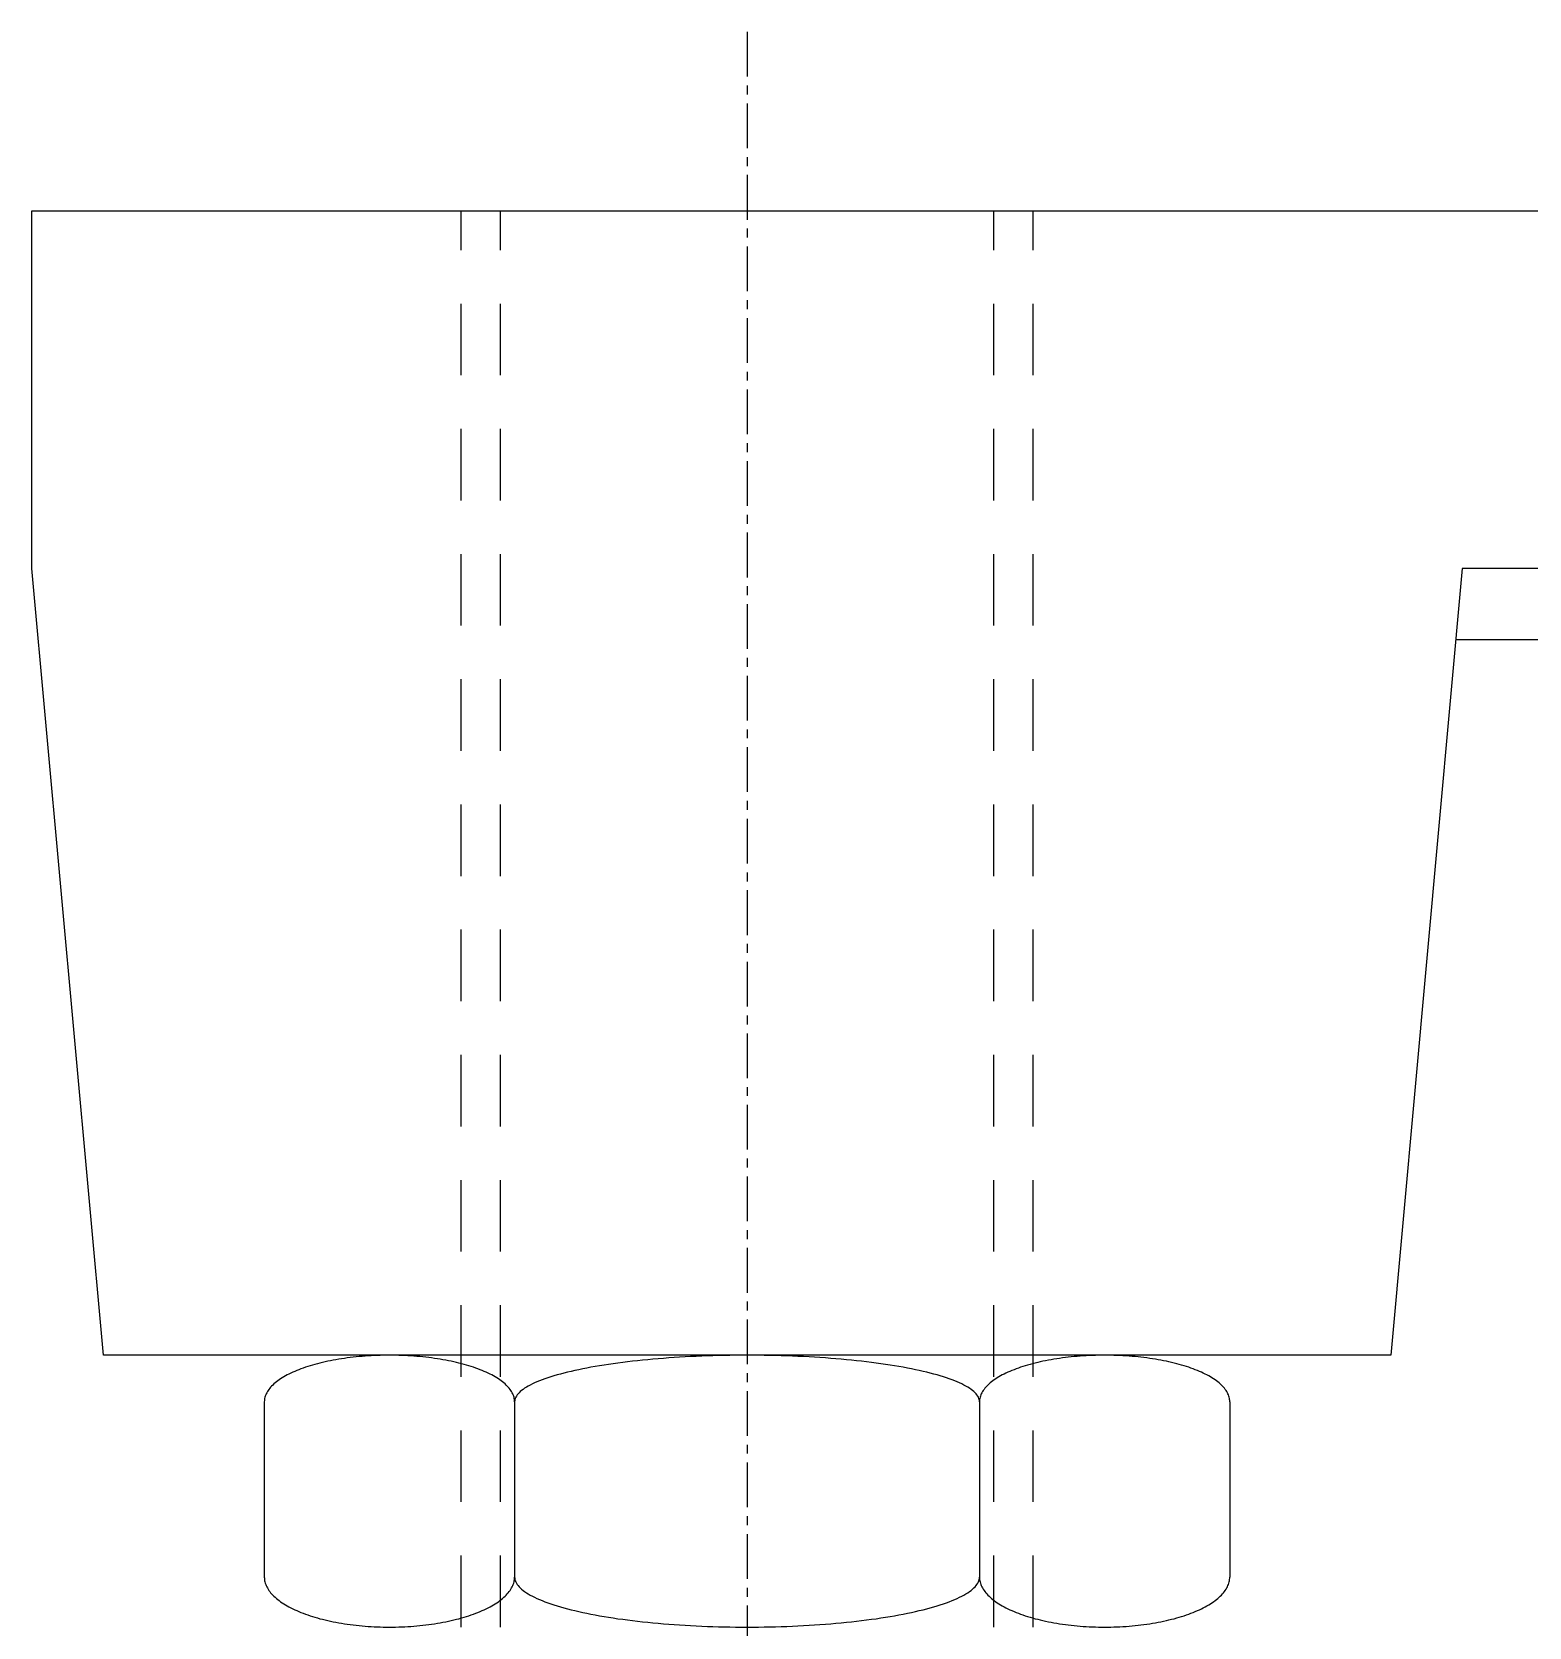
# Model space of a CAD drawing. Extents: x 1 to 182, y 0 to 232.
# Drawn here: x 77.3 to 119.17, y 45.65 to 90.25 of the extents above; entities that cross this region are included whole.
import ezdxf

# ---------------------------------------------------------------- set-up
doc = ezdxf.new("R2010")
doc.units = 0
doc.linetypes.add('CENTER', pattern=[2, 1.25, -0.25, 0.25, -0.25])
doc.linetypes.add('DASHED', pattern=[3.5, 2, -1.5])
doc.layers.get('0').update_dxf_attribs({"linetype": 'CONTINUOUS'})
doc.layers.add('CENTER', color=1, linetype='CENTER')

msp = doc.modelspace()

# ---------------------------------------------------------------- linework, layer by layer
at = {"color": 7, "linetype": 'CONTINUOUS'}
for p, q in [((77.305, 75.247), (77.305, 85.247)), ((77.305, 85.247), (172.305, 85.247)), ((79.305, 53.247), (77.305, 75.247)), ((117.305, 75.247), (115.305, 53.247)), ((172.305, 75.247), (117.305, 75.247)), ((172.305, 73.247), (117.123, 73.247)), ((115.305, 53.247), (79.305, 53.247)), ((83.805, 51.947), (83.805, 47.047)), ((90.805, 51.947), (90.805, 47.047)), ((103.805, 51.947), (103.805, 47.047)), ((110.805, 51.947), (110.805, 47.047))]:
    msp.add_line(p, q, dxfattribs=at)
at = {"color": 3, "linetype": 'DASHED'}
for p, q in [((89.305, 45.647), (89.305, 85.247)), ((90.405, 45.647), (90.405, 85.247)), ((104.205, 45.647), (104.205, 85.247)), ((105.305, 45.647), (105.305, 85.247))]:
    msp.add_line(p, q, dxfattribs=at)
at = {"color": 7, "linetype": 'CONTINUOUS'}
for points in [[(90.805, 51.947, 0), (90.804, 51.979, 0), (90.801, 52.011, 0), (90.796, 52.043, 0), (90.788, 52.075, 0), (90.779, 52.107, 0), (90.767, 52.138, 0), (90.753, 52.17, 0), (90.738, 52.201, 0), (90.72, 52.232, 0), (90.7, 52.263, 0), (90.678, 52.294, 0), (90.654, 52.325, 0), (90.628, 52.355, 0), (90.6, 52.386, 0), (90.57, 52.415, 0), (90.538, 52.445, 0), (90.505, 52.474, 0), (90.469, 52.503, 0), (90.431, 52.532, 0), (90.392, 52.56, 0), (90.35, 52.588, 0), (90.307, 52.616, 0), (90.262, 52.643, 0), (90.215, 52.67, 0), (90.166, 52.696, 0), (90.116, 52.722, 0), (90.064, 52.747, 0), (90.01, 52.772, 0), (89.955, 52.797, 0), (89.898, 52.821, 0), (89.84, 52.844, 0), (89.78, 52.867, 0), (89.718, 52.889, 0), (89.655, 52.911, 0), (89.591, 52.932, 0), (89.525, 52.952, 0), (89.458, 52.972, 0), (89.39, 52.992, 0), (89.32, 53.01, 0), (89.249, 53.028, 0), (89.177, 53.046, 0), (89.104, 53.062, 0), (89.03, 53.079, 0), (88.955, 53.094, 0), (88.879, 53.109, 0), (88.801, 53.123, 0), (88.723, 53.136, 0), (88.644, 53.148, 0), (88.565, 53.16, 0), (88.484, 53.172, 0), (88.403, 53.182, 0), (88.321, 53.191, 0), (88.238, 53.2, 0), (88.155, 53.209, 0), (88.072, 53.216, 0), (87.988, 53.222, 0), (87.903, 53.228, 0), (87.819, 53.233, 0), (87.733, 53.238, 0), (87.648, 53.241, 0), (87.562, 53.244, 0), (87.477, 53.246, 0), (87.391, 53.247, 0), (87.305, 53.247, 0), (87.219, 53.247, 0), (87.133, 53.246, 0), (87.047, 53.244, 0), (86.962, 53.241, 0), (86.876, 53.238, 0), (86.791, 53.233, 0), (86.707, 53.228, 0), (86.622, 53.222, 0), (86.538, 53.216, 0), (86.454, 53.209, 0), (86.371, 53.2, 0), (86.289, 53.191, 0), (86.207, 53.182, 0), (86.126, 53.172, 0), (86.045, 53.16, 0), (85.966, 53.148, 0), (85.887, 53.136, 0), (85.808, 53.123, 0), (85.731, 53.109, 0), (85.655, 53.094, 0), (85.58, 53.079, 0), (85.506, 53.062, 0), (85.432, 53.046, 0), (85.36, 53.028, 0), (85.29, 53.01, 0), (85.22, 52.992, 0), (85.152, 52.972, 0), (85.085, 52.952, 0), (85.019, 52.932, 0), (84.954, 52.911, 0), (84.891, 52.889, 0), (84.83, 52.867, 0), (84.77, 52.844, 0), (84.712, 52.821, 0), (84.655, 52.797, 0), (84.599, 52.772, 0), (84.546, 52.747, 0), (84.494, 52.722, 0), (84.443, 52.696, 0), (84.395, 52.67, 0), (84.348, 52.643, 0), (84.303, 52.616, 0), (84.26, 52.588, 0), (84.218, 52.56, 0), (84.179, 52.532, 0), (84.141, 52.503, 0), (84.105, 52.474, 0), (84.071, 52.445, 0), (84.04, 52.415, 0), (84.009, 52.386, 0), (83.982, 52.355, 0), (83.956, 52.325, 0), (83.932, 52.294, 0), (83.91, 52.263, 0), (83.89, 52.232, 0), (83.872, 52.201, 0), (83.856, 52.17, 0), (83.843, 52.138, 0), (83.831, 52.107, 0), (83.822, 52.075, 0), (83.814, 52.043, 0), (83.809, 52.011, 0), (83.806, 51.979, 0), (83.805, 51.947, 0)], [(103.805, 51.947, 0), (103.803, 51.979, 0), (103.797, 52.011, 0), (103.787, 52.043, 0), (103.774, 52.075, 0), (103.756, 52.107, 0), (103.735, 52.138, 0), (103.709, 52.17, 0), (103.68, 52.201, 0), (103.647, 52.232, 0), (103.61, 52.263, 0), (103.569, 52.294, 0), (103.525, 52.325, 0), (103.477, 52.355, 0), (103.425, 52.386, 0), (103.369, 52.415, 0), (103.31, 52.445, 0), (103.247, 52.474, 0), (103.181, 52.503, 0), (103.111, 52.532, 0), (103.037, 52.56, 0), (102.961, 52.588, 0), (102.88, 52.616, 0), (102.796, 52.643, 0), (102.709, 52.67, 0), (102.619, 52.696, 0), (102.526, 52.722, 0), (102.429, 52.747, 0), (102.33, 52.772, 0), (102.227, 52.797, 0), (102.121, 52.821, 0), (102.013, 52.844, 0), (101.901, 52.867, 0), (101.787, 52.889, 0), (101.67, 52.911, 0), (101.551, 52.932, 0), (101.428, 52.952, 0), (101.304, 52.972, 0), (101.177, 52.992, 0), (101.048, 53.01, 0), (100.916, 53.028, 0), (100.782, 53.046, 0), (100.647, 53.062, 0), (100.509, 53.079, 0), (100.369, 53.094, 0), (100.227, 53.109, 0), (100.084, 53.123, 0), (99.939, 53.136, 0), (99.792, 53.148, 0), (99.644, 53.16, 0), (99.495, 53.172, 0), (99.344, 53.182, 0), (99.192, 53.191, 0), (99.039, 53.2, 0), (98.884, 53.209, 0), (98.729, 53.216, 0), (98.573, 53.222, 0), (98.416, 53.228, 0), (98.259, 53.233, 0), (98.101, 53.238, 0), (97.942, 53.241, 0), (97.783, 53.244, 0), (97.624, 53.246, 0), (97.465, 53.247, 0), (97.305, 53.247, 0), (97.145, 53.247, 0), (96.986, 53.246, 0), (96.827, 53.244, 0), (96.668, 53.241, 0), (96.509, 53.238, 0), (96.351, 53.233, 0), (96.194, 53.228, 0), (96.037, 53.222, 0), (95.881, 53.216, 0), (95.726, 53.209, 0), (95.571, 53.2, 0), (95.418, 53.191, 0), (95.266, 53.182, 0), (95.115, 53.172, 0), (94.966, 53.16, 0), (94.817, 53.148, 0), (94.671, 53.136, 0), (94.526, 53.123, 0), (94.382, 53.109, 0), (94.241, 53.094, 0), (94.101, 53.079, 0), (93.963, 53.062, 0), (93.827, 53.046, 0), (93.694, 53.028, 0), (93.562, 53.01, 0), (93.433, 52.992, 0), (93.306, 52.972, 0), (93.181, 52.952, 0), (93.059, 52.932, 0), (92.94, 52.911, 0), (92.823, 52.889, 0), (92.709, 52.867, 0), (92.597, 52.844, 0), (92.489, 52.821, 0), (92.383, 52.797, 0), (92.28, 52.772, 0), (92.181, 52.747, 0), (92.084, 52.722, 0), (91.991, 52.696, 0), (91.9, 52.67, 0), (91.813, 52.643, 0), (91.73, 52.616, 0), (91.649, 52.588, 0), (91.572, 52.56, 0), (91.499, 52.532, 0), (91.429, 52.503, 0), (91.363, 52.474, 0), (91.3, 52.445, 0), (91.24, 52.415, 0), (91.185, 52.386, 0), (91.133, 52.355, 0), (91.085, 52.325, 0), (91.04, 52.294, 0), (91, 52.263, 0), (90.963, 52.232, 0), (90.93, 52.201, 0), (90.901, 52.17, 0), (90.875, 52.138, 0), (90.854, 52.107, 0), (90.836, 52.075, 0), (90.823, 52.043, 0), (90.813, 52.011, 0), (90.807, 51.979, 0), (90.805, 51.947, 0)], [(110.805, 51.947, 0), (110.804, 51.979, 0), (110.801, 52.011, 0), (110.795, 52.043, 0), (110.788, 52.075, 0), (110.779, 52.107, 0), (110.767, 52.138, 0), (110.753, 52.17, 0), (110.738, 52.201, 0), (110.72, 52.232, 0), (110.7, 52.263, 0), (110.678, 52.294, 0), (110.654, 52.325, 0), (110.628, 52.355, 0), (110.6, 52.386, 0), (110.57, 52.415, 0), (110.539, 52.445, 0), (110.505, 52.474, 0), (110.469, 52.503, 0), (110.431, 52.532, 0), (110.392, 52.56, 0), (110.35, 52.588, 0), (110.307, 52.616, 0), (110.262, 52.643, 0), (110.215, 52.67, 0), (110.166, 52.696, 0), (110.116, 52.722, 0), (110.064, 52.747, 0), (110.01, 52.772, 0), (109.955, 52.797, 0), (109.898, 52.821, 0), (109.84, 52.844, 0), (109.78, 52.867, 0), (109.718, 52.889, 0), (109.655, 52.911, 0), (109.591, 52.932, 0), (109.525, 52.952, 0), (109.458, 52.972, 0), (109.39, 52.992, 0), (109.32, 53.01, 0), (109.249, 53.028, 0), (109.177, 53.046, 0), (109.104, 53.062, 0), (109.03, 53.079, 0), (108.955, 53.094, 0), (108.879, 53.109, 0), (108.801, 53.123, 0), (108.723, 53.136, 0), (108.644, 53.148, 0), (108.565, 53.16, 0), (108.484, 53.172, 0), (108.403, 53.182, 0), (108.321, 53.191, 0), (108.238, 53.2, 0), (108.155, 53.209, 0), (108.072, 53.216, 0), (107.988, 53.222, 0), (107.903, 53.228, 0), (107.818, 53.233, 0), (107.733, 53.238, 0), (107.648, 53.241, 0), (107.562, 53.244, 0), (107.477, 53.246, 0), (107.391, 53.247, 0), (107.305, 53.247, 0), (107.219, 53.247, 0), (107.133, 53.246, 0), (107.047, 53.244, 0), (106.962, 53.241, 0), (106.876, 53.238, 0), (106.791, 53.233, 0), (106.707, 53.228, 0), (106.622, 53.222, 0), (106.538, 53.216, 0), (106.455, 53.209, 0), (106.371, 53.2, 0), (106.289, 53.191, 0), (106.207, 53.182, 0), (106.126, 53.172, 0), (106.045, 53.16, 0), (105.966, 53.148, 0), (105.887, 53.136, 0), (105.808, 53.123, 0), (105.731, 53.109, 0), (105.655, 53.094, 0), (105.58, 53.079, 0), (105.506, 53.062, 0), (105.432, 53.046, 0), (105.36, 53.028, 0), (105.29, 53.01, 0), (105.22, 52.992, 0), (105.152, 52.972, 0), (105.085, 52.952, 0), (105.019, 52.932, 0), (104.954, 52.911, 0), (104.892, 52.889, 0), (104.83, 52.867, 0), (104.77, 52.844, 0), (104.712, 52.821, 0), (104.655, 52.797, 0), (104.599, 52.772, 0), (104.546, 52.747, 0), (104.494, 52.722, 0), (104.443, 52.696, 0), (104.395, 52.67, 0), (104.348, 52.643, 0), (104.303, 52.616, 0), (104.26, 52.588, 0), (104.218, 52.56, 0), (104.179, 52.532, 0), (104.141, 52.503, 0), (104.105, 52.474, 0), (104.071, 52.445, 0), (104.039, 52.415, 0), (104.01, 52.386, 0), (103.982, 52.355, 0), (103.956, 52.325, 0), (103.932, 52.294, 0), (103.91, 52.263, 0), (103.89, 52.232, 0), (103.872, 52.201, 0), (103.856, 52.17, 0), (103.843, 52.138, 0), (103.831, 52.107, 0), (103.822, 52.075, 0), (103.814, 52.043, 0), (103.809, 52.011, 0), (103.806, 51.979, 0), (103.805, 51.947, 0)], [(83.805, 47.047, 0), (83.806, 47.013, 0), (83.809, 46.979, 0), (83.814, 46.944, 0), (83.822, 46.91, 0), (83.831, 46.876, 0), (83.843, 46.842, 0), (83.856, 46.808, 0), (83.872, 46.774, 0), (83.89, 46.741, 0), (83.91, 46.707, 0), (83.932, 46.674, 0), (83.956, 46.641, 0), (83.982, 46.608, 0), (84.009, 46.576, 0), (84.04, 46.544, 0), (84.071, 46.512, 0), (84.105, 46.48, 0), (84.141, 46.449, 0), (84.179, 46.418, 0), (84.218, 46.388, 0), (84.26, 46.357, 0), (84.303, 46.328, 0), (84.348, 46.298, 0), (84.395, 46.27, 0), (84.443, 46.241, 0), (84.494, 46.214, 0), (84.546, 46.186, 0), (84.599, 46.159, 0), (84.655, 46.133, 0), (84.712, 46.107, 0), (84.77, 46.082, 0), (84.83, 46.057, 0), (84.891, 46.034, 0), (84.954, 46.01, 0), (85.019, 45.987, 0), (85.085, 45.965, 0), (85.152, 45.944, 0), (85.22, 45.923, 0), (85.29, 45.903, 0), (85.36, 45.883, 0), (85.432, 45.865, 0), (85.506, 45.847, 0), (85.58, 45.829, 0), (85.655, 45.813, 0), (85.731, 45.797, 0), (85.808, 45.782, 0), (85.887, 45.768, 0), (85.966, 45.754, 0), (86.045, 45.741, 0), (86.126, 45.729, 0), (86.207, 45.718, 0), (86.289, 45.708, 0), (86.371, 45.698, 0), (86.454, 45.69, 0), (86.538, 45.681, 0), (86.622, 45.674, 0), (86.707, 45.668, 0), (86.791, 45.663, 0), (86.876, 45.658, 0), (86.962, 45.654, 0), (87.047, 45.651, 0), (87.133, 45.649, 0), (87.219, 45.648, 0), (87.305, 45.647, 0), (87.391, 45.648, 0), (87.477, 45.649, 0), (87.562, 45.651, 0), (87.648, 45.654, 0), (87.733, 45.658, 0), (87.819, 45.663, 0), (87.903, 45.668, 0), (87.988, 45.674, 0), (88.072, 45.681, 0), (88.155, 45.69, 0), (88.238, 45.698, 0), (88.321, 45.708, 0), (88.403, 45.718, 0), (88.484, 45.729, 0), (88.565, 45.741, 0), (88.644, 45.754, 0), (88.723, 45.768, 0), (88.801, 45.782, 0), (88.879, 45.797, 0), (88.955, 45.813, 0), (89.03, 45.829, 0), (89.104, 45.847, 0), (89.177, 45.865, 0), (89.249, 45.883, 0), (89.32, 45.903, 0), (89.39, 45.923, 0), (89.458, 45.944, 0), (89.525, 45.965, 0), (89.591, 45.987, 0), (89.655, 46.01, 0), (89.718, 46.034, 0), (89.78, 46.057, 0), (89.84, 46.082, 0), (89.898, 46.107, 0), (89.955, 46.133, 0), (90.01, 46.159, 0), (90.064, 46.186, 0), (90.116, 46.214, 0), (90.166, 46.241, 0), (90.215, 46.27, 0), (90.262, 46.298, 0), (90.307, 46.328, 0), (90.35, 46.357, 0), (90.392, 46.388, 0), (90.431, 46.418, 0), (90.469, 46.449, 0), (90.505, 46.48, 0), (90.538, 46.512, 0), (90.57, 46.544, 0), (90.6, 46.576, 0), (90.628, 46.608, 0), (90.654, 46.641, 0), (90.678, 46.674, 0), (90.7, 46.707, 0), (90.72, 46.741, 0), (90.738, 46.774, 0), (90.753, 46.808, 0), (90.767, 46.842, 0), (90.779, 46.876, 0), (90.788, 46.91, 0), (90.796, 46.944, 0), (90.801, 46.979, 0), (90.804, 47.013, 0), (90.805, 47.047, 0)], [(90.805, 47.047, 0), (90.807, 47.013, 0), (90.813, 46.979, 0), (90.823, 46.944, 0), (90.836, 46.91, 0), (90.854, 46.876, 0), (90.875, 46.842, 0), (90.901, 46.808, 0), (90.93, 46.774, 0), (90.963, 46.741, 0), (91, 46.707, 0), (91.04, 46.674, 0), (91.085, 46.641, 0), (91.133, 46.608, 0), (91.185, 46.576, 0), (91.24, 46.544, 0), (91.3, 46.512, 0), (91.363, 46.48, 0), (91.429, 46.449, 0), (91.499, 46.418, 0), (91.572, 46.388, 0), (91.649, 46.357, 0), (91.73, 46.328, 0), (91.813, 46.298, 0), (91.9, 46.27, 0), (91.991, 46.241, 0), (92.084, 46.214, 0), (92.181, 46.186, 0), (92.28, 46.159, 0), (92.383, 46.133, 0), (92.489, 46.107, 0), (92.597, 46.082, 0), (92.709, 46.057, 0), (92.823, 46.034, 0), (92.94, 46.01, 0), (93.059, 45.987, 0), (93.181, 45.965, 0), (93.306, 45.944, 0), (93.433, 45.923, 0), (93.562, 45.903, 0), (93.694, 45.883, 0), (93.827, 45.865, 0), (93.963, 45.847, 0), (94.101, 45.829, 0), (94.241, 45.813, 0), (94.382, 45.797, 0), (94.526, 45.782, 0), (94.671, 45.768, 0), (94.817, 45.754, 0), (94.966, 45.741, 0), (95.115, 45.729, 0), (95.266, 45.718, 0), (95.418, 45.708, 0), (95.571, 45.698, 0), (95.726, 45.69, 0), (95.881, 45.681, 0), (96.037, 45.674, 0), (96.194, 45.668, 0), (96.351, 45.663, 0), (96.509, 45.658, 0), (96.668, 45.654, 0), (96.827, 45.651, 0), (96.986, 45.649, 0), (97.145, 45.648, 0), (97.305, 45.647, 0), (97.465, 45.648, 0), (97.624, 45.649, 0), (97.783, 45.651, 0), (97.942, 45.654, 0), (98.101, 45.658, 0), (98.259, 45.663, 0), (98.416, 45.668, 0), (98.573, 45.674, 0), (98.729, 45.681, 0), (98.884, 45.69, 0), (99.039, 45.698, 0), (99.192, 45.708, 0), (99.344, 45.718, 0), (99.495, 45.729, 0), (99.644, 45.741, 0), (99.792, 45.754, 0), (99.939, 45.768, 0), (100.084, 45.782, 0), (100.227, 45.797, 0), (100.369, 45.813, 0), (100.509, 45.829, 0), (100.647, 45.847, 0), (100.782, 45.865, 0), (100.916, 45.883, 0), (101.048, 45.903, 0), (101.177, 45.923, 0), (101.304, 45.944, 0), (101.428, 45.965, 0), (101.551, 45.987, 0), (101.67, 46.01, 0), (101.787, 46.034, 0), (101.901, 46.057, 0), (102.013, 46.082, 0), (102.121, 46.107, 0), (102.227, 46.133, 0), (102.33, 46.159, 0), (102.429, 46.186, 0), (102.526, 46.214, 0), (102.619, 46.241, 0), (102.709, 46.27, 0), (102.796, 46.298, 0), (102.88, 46.328, 0), (102.961, 46.357, 0), (103.037, 46.388, 0), (103.111, 46.418, 0), (103.181, 46.449, 0), (103.247, 46.48, 0), (103.31, 46.512, 0), (103.369, 46.544, 0), (103.425, 46.576, 0), (103.477, 46.608, 0), (103.525, 46.641, 0), (103.569, 46.674, 0), (103.61, 46.707, 0), (103.647, 46.741, 0), (103.68, 46.774, 0), (103.709, 46.808, 0), (103.735, 46.842, 0), (103.756, 46.876, 0), (103.774, 46.91, 0), (103.787, 46.944, 0), (103.797, 46.979, 0), (103.803, 47.013, 0), (103.805, 47.047, 0)], [(103.805, 47.047, 0), (103.806, 47.013, 0), (103.809, 46.979, 0), (103.814, 46.944, 0), (103.822, 46.91, 0), (103.831, 46.876, 0), (103.843, 46.842, 0), (103.856, 46.808, 0), (103.872, 46.774, 0), (103.89, 46.741, 0), (103.91, 46.707, 0), (103.932, 46.674, 0), (103.956, 46.641, 0), (103.982, 46.608, 0), (104.01, 46.576, 0), (104.039, 46.544, 0), (104.071, 46.512, 0), (104.105, 46.48, 0), (104.141, 46.449, 0), (104.179, 46.418, 0), (104.218, 46.388, 0), (104.26, 46.357, 0), (104.303, 46.328, 0), (104.348, 46.298, 0), (104.395, 46.27, 0), (104.443, 46.241, 0), (104.494, 46.214, 0), (104.546, 46.186, 0), (104.599, 46.159, 0), (104.655, 46.133, 0), (104.712, 46.107, 0), (104.77, 46.082, 0), (104.83, 46.057, 0), (104.892, 46.034, 0), (104.954, 46.01, 0), (105.019, 45.987, 0), (105.085, 45.965, 0), (105.152, 45.944, 0), (105.22, 45.923, 0), (105.29, 45.903, 0), (105.36, 45.883, 0), (105.432, 45.865, 0), (105.506, 45.847, 0), (105.58, 45.829, 0), (105.655, 45.813, 0), (105.731, 45.797, 0), (105.808, 45.782, 0), (105.887, 45.768, 0), (105.966, 45.754, 0), (106.045, 45.741, 0), (106.126, 45.729, 0), (106.207, 45.718, 0), (106.289, 45.708, 0), (106.371, 45.698, 0), (106.455, 45.69, 0), (106.538, 45.681, 0), (106.622, 45.674, 0), (106.707, 45.668, 0), (106.791, 45.663, 0), (106.876, 45.658, 0), (106.962, 45.654, 0), (107.047, 45.651, 0), (107.133, 45.649, 0), (107.219, 45.648, 0), (107.305, 45.647, 0), (107.391, 45.648, 0), (107.477, 45.649, 0), (107.562, 45.651, 0), (107.648, 45.654, 0), (107.733, 45.658, 0), (107.818, 45.663, 0), (107.903, 45.668, 0), (107.988, 45.674, 0), (108.072, 45.681, 0), (108.155, 45.69, 0), (108.238, 45.698, 0), (108.321, 45.708, 0), (108.403, 45.718, 0), (108.484, 45.729, 0), (108.565, 45.741, 0), (108.644, 45.754, 0), (108.723, 45.768, 0), (108.801, 45.782, 0), (108.879, 45.797, 0), (108.955, 45.813, 0), (109.03, 45.829, 0), (109.104, 45.847, 0), (109.177, 45.865, 0), (109.249, 45.883, 0), (109.32, 45.903, 0), (109.39, 45.923, 0), (109.458, 45.944, 0), (109.525, 45.965, 0), (109.591, 45.987, 0), (109.655, 46.01, 0), (109.718, 46.034, 0), (109.78, 46.057, 0), (109.84, 46.082, 0), (109.898, 46.107, 0), (109.955, 46.133, 0), (110.01, 46.159, 0), (110.064, 46.186, 0), (110.116, 46.214, 0), (110.166, 46.241, 0), (110.215, 46.27, 0), (110.262, 46.298, 0), (110.307, 46.328, 0), (110.35, 46.357, 0), (110.392, 46.388, 0), (110.431, 46.418, 0), (110.469, 46.449, 0), (110.505, 46.48, 0), (110.539, 46.512, 0), (110.57, 46.544, 0), (110.6, 46.576, 0), (110.628, 46.608, 0), (110.654, 46.641, 0), (110.678, 46.674, 0), (110.7, 46.707, 0), (110.72, 46.741, 0), (110.738, 46.774, 0), (110.753, 46.808, 0), (110.767, 46.842, 0), (110.779, 46.876, 0), (110.788, 46.91, 0), (110.795, 46.944, 0), (110.801, 46.979, 0), (110.804, 47.013, 0), (110.805, 47.047, 0)]]:
    msp.add_polyline3d(points, dxfattribs=at)
at = {"layer": 'CENTER', "color": 1, "linetype": 'CENTER'}
msp.add_line((97.305, 90.247), (97.305, 2.047), dxfattribs=at)

doc.saveas('drawing.dxf')
